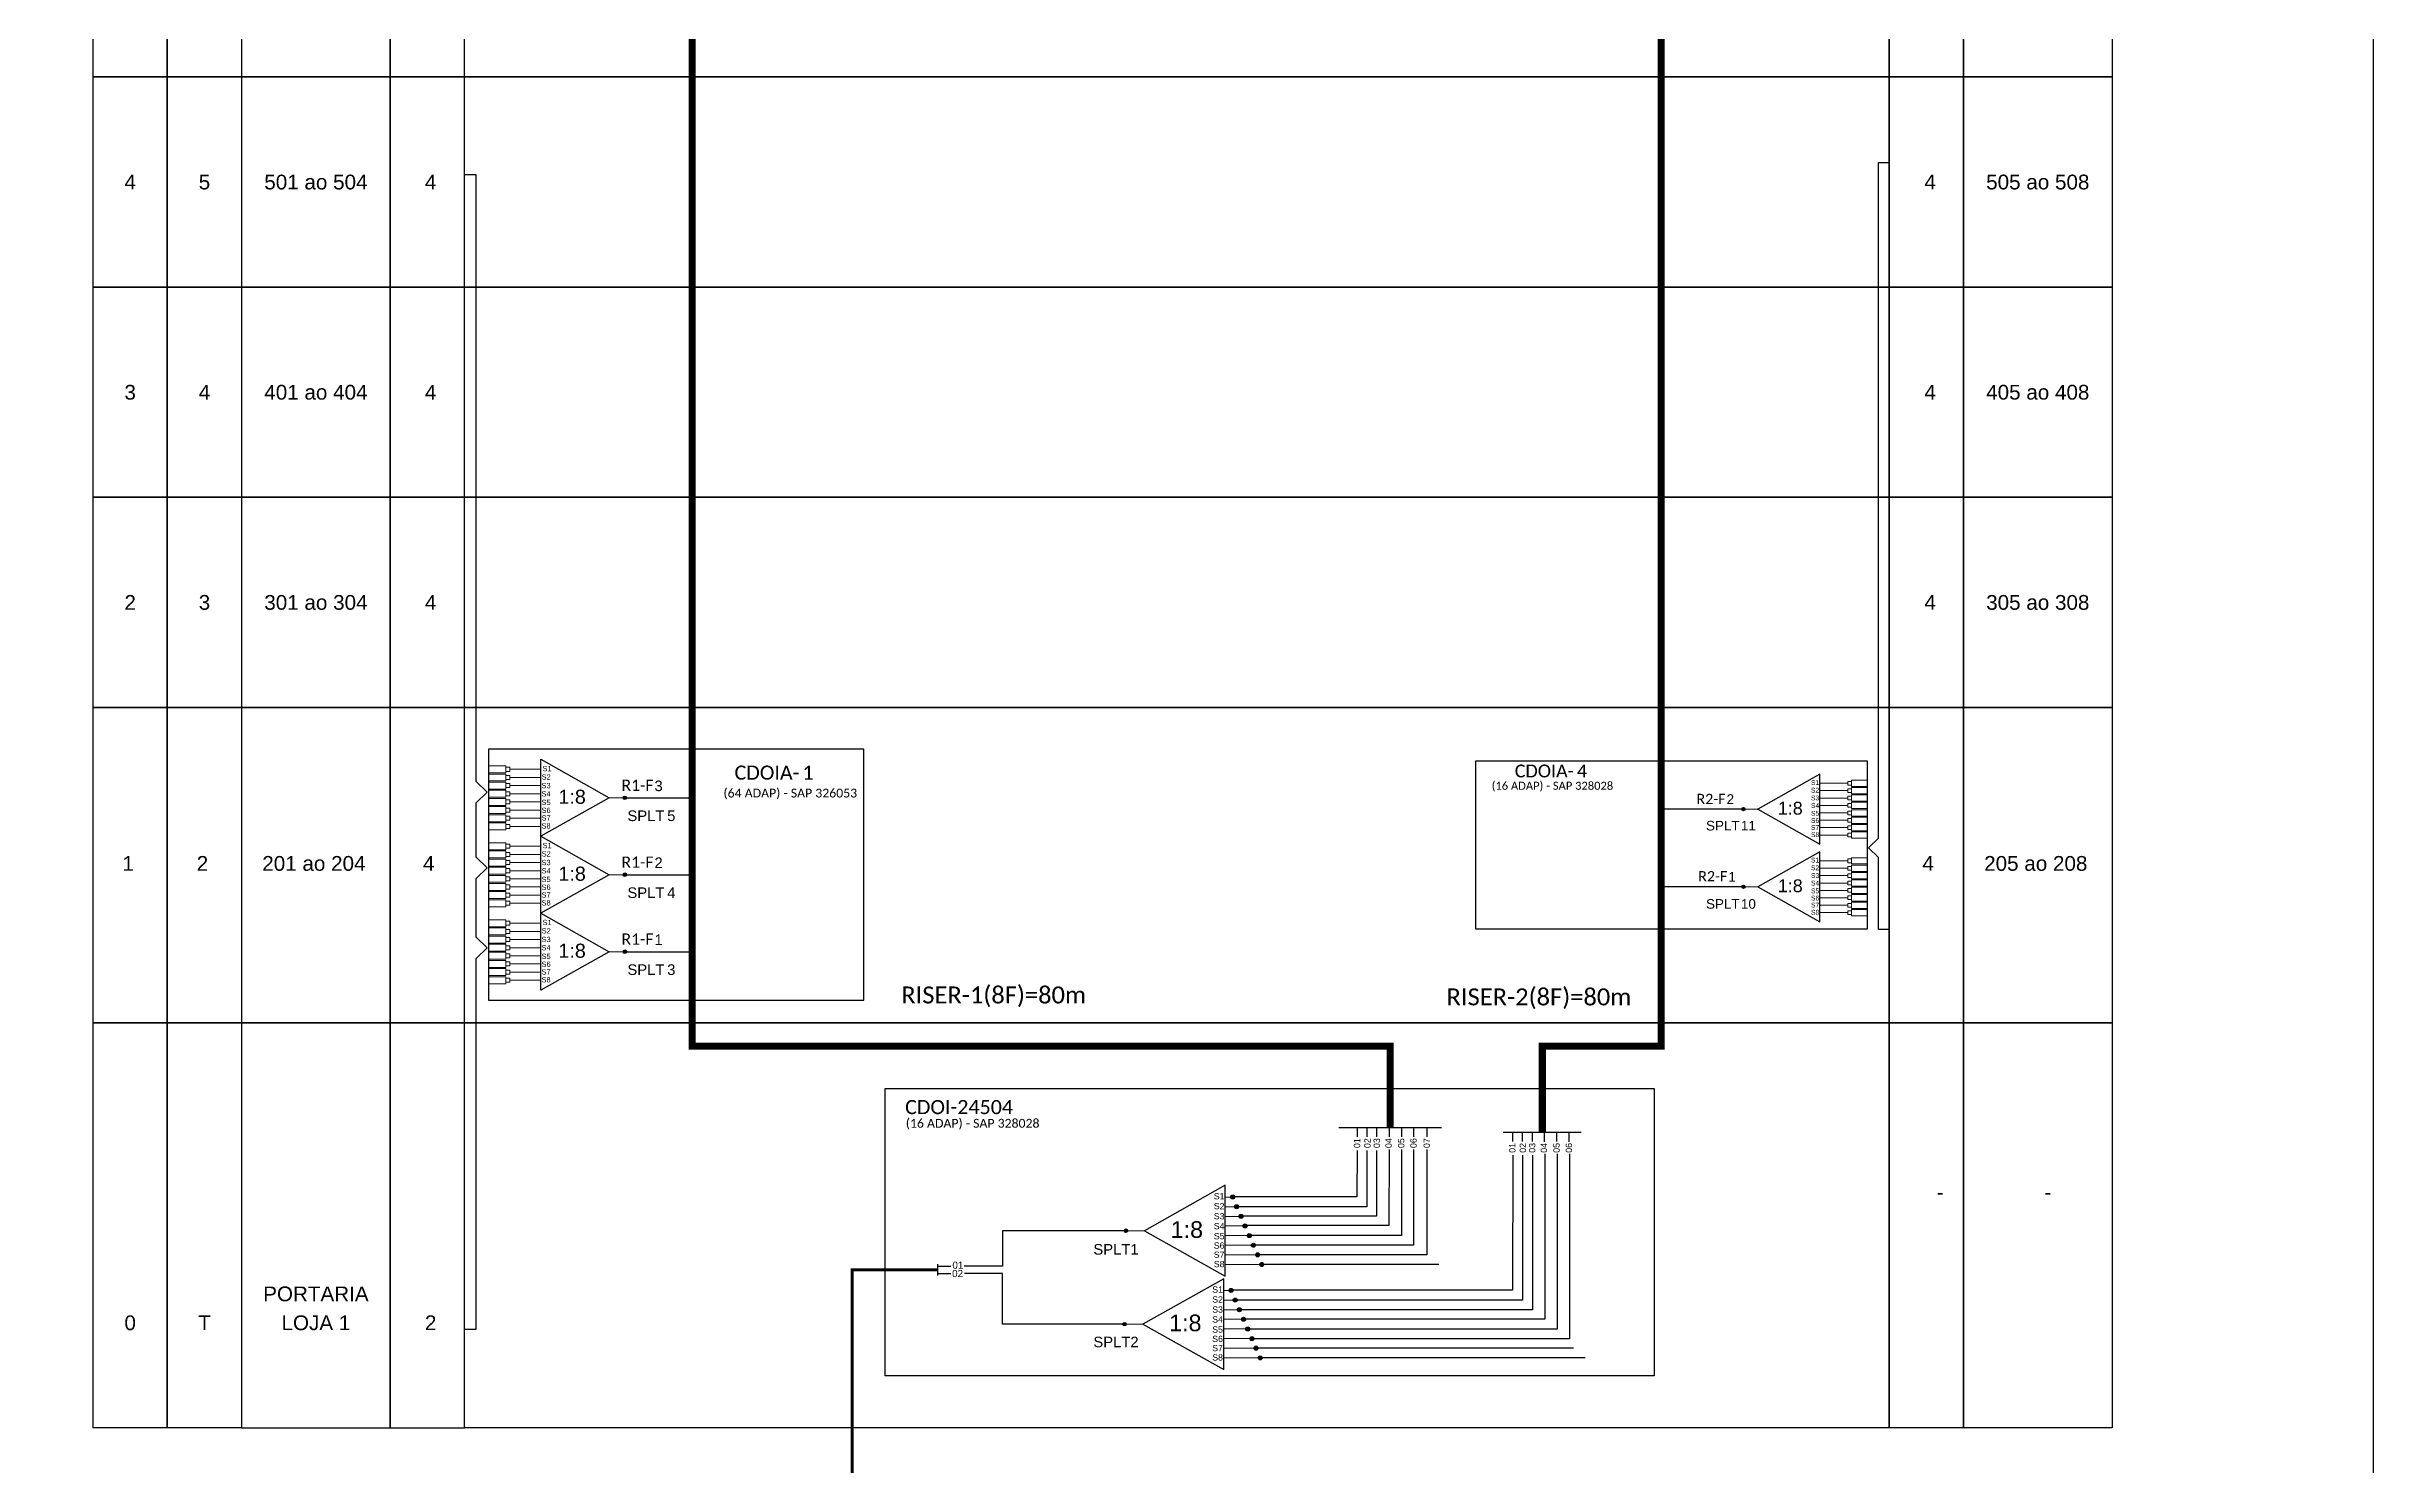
# Model space of a CAD drawing. Extents: x -89 to 749, y 705 to 1299.
# Drawn here: x 495.6 to 749.2, y 910 to 1064.7 of the extents above; entities that cross this region are included whole.
import ezdxf
from ezdxf.enums import TextEntityAlignment as Align

# ---------------------------------------------------------------- set-up
doc = ezdxf.new("R2010")
doc.units = 0
doc.styles.add('ARIAL', font='arial.ttf')
doc.styles.get("Standard").update_dxf_attribs({"font": 'arial.ttf'})
doc.styles.add('WMF-Calibri0', font='calibri.ttf')
doc.linetypes.add('RESERVA', pattern='A,0.5,-0.15,["RESERVA",Standard,S=0.18,R=0,X=0,Y=-0.1],-1.3', length=1.95)

# ---------------------------------------------------------------- blocks, each defined once
blk = doc.blocks.new('SPLT_1-8_DIV_DIR')
h = blk.add_hatch(color=3)
h.dxf.hatch_style = 1
edge = h.paths.add_edge_path()
edge.add_arc((12.77, 4.04), 0.242, 0, 360)
h = blk.add_hatch(color=3)
h.dxf.hatch_style = 1
edge = h.paths.add_edge_path()
edge.add_arc((13.27, 2.88), 0.242, 0, 360)
h = blk.add_hatch(color=3)
h.dxf.hatch_style = 1
edge = h.paths.add_edge_path()
edge.add_arc((13.77, 1.73), 0.242, 0, 360)
h = blk.add_hatch(color=3)
h.dxf.hatch_style = 1
edge = h.paths.add_edge_path()
edge.add_arc((14.27, 0.58), 0.242, 0, 360)
h = blk.add_hatch(color=3)
h.dxf.hatch_style = 1
edge = h.paths.add_edge_path()
edge.add_arc((14.77, -0.58), 0.242, 0, 360)
h = blk.add_hatch(color=3)
h.dxf.hatch_style = 1
edge = h.paths.add_edge_path()
edge.add_arc((15.27, -1.73), 0.242, 0, 360)
h = blk.add_hatch(color=3)
h.dxf.hatch_style = 1
edge = h.paths.add_edge_path()
edge.add_arc((15.77, -2.88), 0.242, 0, 360)
h = blk.add_hatch(color=3)
h.dxf.hatch_style = 1
edge = h.paths.add_edge_path()
edge.add_arc((16.27, -4.04), 0.242, 0, 360)
at = {"color": 1}
blk.add_lwpolyline([(11.89, 5.45), (2.22, 0), (11.89, -5.45), (11.89, 5.45)], dxfattribs=at)
at = {"color": 7, "lineweight": 0}
for points in [[(12.77, 4.04), (11.89, 4.04)], [(11.89, 2.88), (13.27, 2.88)], [(11.89, 1.73), (13.77, 1.73)], [(11.89, 0.58), (14.27, 0.58)], [(11.89, -0.58), (14.77, -0.58)], [(11.89, -1.73), (15.27, -1.73)], [(11.89, -2.88), (15.77, -2.88)], [(11.89, -4.04), (16.27, -4.04)]]:
    blk.add_lwpolyline(points, dxfattribs=at)
at = {"color": 1, "lineweight": 0}
blk.add_lwpolyline([(2.22, 0), (0, 0)], dxfattribs=at)
at = {"color": 3}
for centre in [(12.77, 4.04), (13.27, 2.88), (13.77, 1.73), (14.27, 0.58), (14.77, -0.58), (15.27, -1.73), (15.77, -2.88), (16.27, -4.04)]:
    blk.add_circle(centre, 0.242, dxfattribs=at)
at = {"color": 1, "style": 'ARIAL'}
for s, height, p in [('S1', 0.75, (10.52, 3.77)), ('S2', 0.75, (10.52, 2.58)), ('1:8', 2, (5.35, -0.85)), ('S3', 0.75, (10.52, 1.37)), ('S4', 0.75, (10.52, 0.19)), ('S5', 0.75, (10.52, -1.02)), ('S6', 0.75, (10.52, -2.14)), ('S7', 0.75, (10.52, -3.24)), ('S8', 0.75, (10.52, -4.36))]:
    blk.add_text(s, height=height, dxfattribs=at).set_placement(p)
blk = doc.blocks.new('SPLT_1-8_SC-APC')
at = {"color": 1}
blk.add_lwpolyline([(-7.37, -2.1), (-17.04, -7.55), (-7.37, -13), (-7.37, -2.1)], dxfattribs=at)
at = {"color": 3, "lineweight": 0}
for points in [[(-2.99, -3.51), (-7.37, -3.51)], [(-2.41, -3.02), (-2.41, -4)], [(-2.41, -3.02), (0, -3.02)], [(-7.37, -4.66), (-2.99, -4.66)], [(-7.37, -5.82), (-2.99, -5.82)], [(-7.37, -6.97), (-2.99, -6.97)], [(-2.41, -4), (0, -4)], [(-2.41, -4.17), (-2.41, -5.16)], [(-2.41, -4.17), (0, -4.17)], [(-2.41, -5.16), (0, -5.16)], [(-2.41, -5.32), (-2.41, -6.31)], [(-2.41, -5.32), (0, -5.32)], [(-2.41, -6.31), (0, -6.31)], [(-2.41, -6.48), (-2.41, -7.46)], [(-2.41, -6.48), (0, -6.48)], [(-7.37, -8.12), (-2.99, -8.12)], [(-7.37, -9.28), (-2.99, -9.28)], [(-7.37, -10.43), (-2.99, -10.43)], [(-2.41, -7.46), (0, -7.46)], [(-2.41, -7.63), (-2.41, -8.62)], [(-2.41, -7.63), (0, -7.63)], [(-2.41, -8.62), (0, -8.62)], [(-2.41, -8.78), (-2.41, -9.77)], [(-2.41, -8.78), (0, -8.78)], [(-2.41, -9.77), (0, -9.77)], [(-2.41, -9.94), (-2.41, -10.92)], [(-2.41, -9.94), (0, -9.94)], [(-7.37, -11.58), (-2.99, -11.58)], [(-2.41, -10.92), (0, -10.92)], [(-2.41, -11.09), (-2.41, -12.08)], [(-2.41, -11.09), (0, -11.09)], [(-2.41, -12.08), (0, -12.08)]]:
    blk.add_lwpolyline(points, dxfattribs=at)
for points in [[(-2.99, -3.22), (-2.41, -3.22), (-2.41, -3.8), (-2.99, -3.8)], [(-2.99, -4.38), (-2.41, -4.38), (-2.41, -4.95), (-2.99, -4.95)], [(-2.99, -5.53), (-2.41, -5.53), (-2.41, -6.1), (-2.99, -6.1)], [(-2.99, -6.68), (-2.41, -6.68), (-2.41, -7.26), (-2.99, -7.26)], [(-2.99, -7.84), (-2.41, -7.84), (-2.41, -8.41), (-2.99, -8.41)], [(-2.99, -8.99), (-2.41, -8.99), (-2.41, -9.56), (-2.99, -9.56)], [(-2.99, -10.14), (-2.41, -10.14), (-2.41, -10.72), (-2.99, -10.72)], [(-2.99, -11.3), (-2.41, -11.3), (-2.41, -11.87), (-2.99, -11.87)]]:
    blk.add_lwpolyline(points, close=True, dxfattribs=at)
at = {"color": 1, "lineweight": 0}
blk.add_lwpolyline([(-17.04, -7.55), (-19.26, -7.55)], dxfattribs=at)
at = {"color": 1, "style": 'ARIAL'}
for s, height, p in [('S1', 0.75, (-8.74, -3.78)), ('1:8', 2, (-13.91, -8.4)), ('S2', 0.75, (-8.74, -4.97)), ('S3', 0.75, (-8.74, -6.18)), ('S4', 0.75, (-8.74, -7.36)), ('S5', 0.75, (-8.74, -8.57)), ('S6', 0.75, (-8.74, -9.69)), ('S7', 0.75, (-8.74, -10.78)), ('S8', 0.75, (-8.74, -11.9))]:
    blk.add_text(s, height=height, dxfattribs=at).set_placement(p)

msp = doc.modelspace()

# ---------------------------------------------------------------- hatches: boundary and pattern name
h = msp.add_hatch(color=3)
h.dxf.hatch_style = 1
edge = h.paths.add_edge_path()
edge.add_arc((558.61, 982.77), 0.197, -180, 180, ccw=False)
h = msp.add_hatch(color=3)
h.dxf.hatch_style = 1
edge = h.paths.add_edge_path()
edge.add_arc((680.56, 981.54), 0.179, 0, 360)
h = msp.add_hatch(color=3)
h.dxf.hatch_style = 1
edge = h.paths.add_edge_path()
edge.add_arc((558.61, 974.38), 0.197, -180, 180, ccw=False)
h = msp.add_hatch(color=3)
h.dxf.hatch_style = 1
edge = h.paths.add_edge_path()
edge.add_arc((680.56, 973.07), 0.179, 0, 360)
h = msp.add_hatch(color=3)
h.dxf.hatch_style = 1
edge = h.paths.add_edge_path()
edge.add_arc((558.61, 965.99), 0.197, -180, 180, ccw=False)
h = msp.add_hatch(color=3)
h.dxf.hatch_style = 1
edge = h.paths.add_edge_path()
edge.add_arc((558.61, 965.99), 0.197, 0, 360)
h = msp.add_hatch(color=3)
h.dxf.hatch_style = 1
edge = h.paths.add_edge_path()
edge.add_arc((613.24, 935.56), 0.197, 0, 360)
h = msp.add_hatch(color=3)
h.dxf.hatch_style = 1
edge = h.paths.add_edge_path()
edge.add_arc((613.07, 925.38), 0.197, 0, 360)

# ---------------------------------------------------------------- linework, layer by layer
at = {"color": 3}
msp.add_line((592.69, 931.69), (594.13, 931.69), dxfattribs=at)
at = {"color": 2}
for p, q in [((599.78, 930.92), (595.62, 930.92)), ((599.78, 925.38), (599.78, 930.92)), ((613.07, 925.38), (599.78, 925.38))]:
    msp.add_line(p, q, dxfattribs=at)
msp.add_lwpolyline([(-89.32, 705.02), (749.25, 705.02), (749.25, 1299.02), (-89.32, 1299.02), (-89.32, 705.02)])
at = {"color": 5, "const_width": 0.77}
msp.add_lwpolyline([(642.04, 946.83), (642.04, 955.68), (565.94, 955.68), (565.94, 1190.94)], dxfattribs=at)
at = {"color": 6, "const_width": 0.77}
msp.add_lwpolyline([(658.63, 946.31), (658.63, 955.68), (671.58, 955.68), (671.58, 1190.68)], dxfattribs=at)
for points in [[(500.62, 1084.3), (508.72, 1084.3), (508.72, 1061.38), (500.62, 1061.38)], [(508.72, 1084.3), (516.82, 1084.3), (516.82, 1061.38), (508.72, 1061.38)], [(533.02, 1084.3), (516.82, 1084.3), (516.82, 1061.38), (533.02, 1061.38)], [(541.12, 1084.3), (533.02, 1084.3), (533.02, 1061.38), (541.12, 1061.38)], [(541.12, 1084.3), (696.45, 1084.3), (696.45, 1061.38), (541.12, 1061.38)], [(696.45, 1084.3), (704.55, 1084.3), (704.55, 1061.38), (696.45, 1061.38)], [(704.55, 1084.3), (720.75, 1084.3), (720.75, 1061.38), (704.55, 1061.38)], [(500.62, 1061.38), (508.72, 1061.38), (508.72, 1038.46), (500.62, 1038.46)], [(508.72, 1061.38), (516.82, 1061.38), (516.82, 1038.46), (508.72, 1038.46)], [(533.02, 1061.38), (516.82, 1061.38), (516.82, 1038.46), (533.02, 1038.46)], [(541.12, 1061.38), (533.02, 1061.38), (533.02, 1038.46), (541.12, 1038.46)], [(541.12, 1061.38), (696.45, 1061.38), (696.45, 1038.46), (541.12, 1038.46)], [(696.45, 1061.38), (704.55, 1061.38), (704.55, 1038.46), (696.45, 1038.46)], [(704.55, 1061.38), (720.75, 1061.38), (720.75, 1038.46), (704.55, 1038.46)], [(500.62, 1038.46), (508.72, 1038.46), (508.72, 1015.54), (500.62, 1015.54)], [(508.72, 1038.46), (516.82, 1038.46), (516.82, 1015.54), (508.72, 1015.54)], [(533.02, 1038.46), (516.82, 1038.46), (516.82, 1015.54), (533.02, 1015.54)], [(541.12, 1038.46), (533.02, 1038.46), (533.02, 1015.54), (541.12, 1015.54)], [(541.12, 1038.46), (696.45, 1038.46), (696.45, 1015.54), (541.12, 1015.54)], [(696.45, 1038.46), (704.55, 1038.46), (704.55, 1015.54), (696.45, 1015.54)], [(704.55, 1038.46), (720.75, 1038.46), (720.75, 1015.54), (704.55, 1015.54)], [(500.62, 1015.54), (508.72, 1015.54), (508.72, 992.62), (500.62, 992.62)], [(508.72, 1015.54), (516.82, 1015.54), (516.82, 992.62), (508.72, 992.62)], [(533.02, 1015.54), (516.82, 1015.54), (516.82, 992.62), (533.02, 992.62)], [(541.12, 1015.54), (533.02, 1015.54), (533.02, 992.62), (541.12, 992.62)], [(541.12, 1015.54), (696.45, 1015.54), (696.45, 992.62), (541.12, 992.62)], [(696.45, 1015.54), (704.55, 1015.54), (704.55, 992.62), (696.45, 992.62)], [(704.55, 1015.54), (720.75, 1015.54), (720.75, 992.62), (704.55, 992.62)], [(500.62, 992.62), (508.72, 992.62), (508.72, 958.24), (500.62, 958.24)], [(508.72, 992.62), (516.82, 992.62), (516.82, 958.24), (508.72, 958.24)], [(533.02, 992.62), (516.82, 992.62), (516.82, 958.24), (533.02, 958.24)], [(541.12, 992.62), (533.02, 992.62), (533.02, 958.24), (541.12, 958.24)], [(541.12, 992.62), (696.45, 992.62), (696.45, 958.24), (541.12, 958.24)], [(696.45, 992.62), (704.55, 992.62), (704.55, 958.24), (696.45, 958.24)], [(704.55, 992.62), (720.75, 992.62), (720.75, 958.24), (704.55, 958.24)], [(500.62, 958.24), (508.72, 958.24), (508.72, 914.07), (500.62, 914.07)], [(508.72, 958.24), (516.82, 958.24), (516.82, 914.07), (508.72, 914.07)], [(533.02, 958.24), (516.82, 958.24), (516.82, 914.07), (533.02, 914.07)], [(541.12, 958.24), (533.02, 958.24), (533.02, 914.07), (541.12, 914.07)], [(541.12, 958.24), (696.45, 958.24), (696.45, 914.07), (541.12, 914.07)], [(696.45, 958.24), (704.55, 958.24), (704.55, 914.07), (696.45, 914.07)], [(704.55, 958.24), (720.75, 958.24), (720.75, 914.07), (704.55, 914.07)]]:
    msp.add_lwpolyline(points, close=True)
at = {"color": 3}
for points in [[(542.39, 980.64), (542.39, 982.23), (543.6, 983.39), (542.39, 984.55), (542.39, 1050.72), (541.12, 1050.72)], [(696.45, 968.43), (695.29, 968.43), (695.29, 976.28), (694.19, 977.33), (695.29, 978.39), (695.29, 1052.05), (696.45, 1052.05)], [(542.39, 969.61), (542.39, 973.97), (543.6, 975.13), (542.39, 976.29), (542.39, 980.64), (542.39, 980.64)], [(541.12, 924.85), (542.39, 924.85), (542.39, 965.25), (543.6, 966.41), (542.39, 967.57), (542.39, 969.61)], [(613.24, 935.56), (599.78, 935.56), (599.78, 931.69), (595.61, 931.69)]]:
    msp.add_lwpolyline(points, dxfattribs=at)
at = {"color": 1}
for points in [[(584.66, 988.09), (543.75, 988.09), (543.75, 960.7), (584.66, 960.7)], [(651.37, 986.82), (694.04, 986.82), (694.04, 968.44), (651.37, 968.44)], [(586.99, 951.08), (670.83, 951.08), (670.83, 919.76), (586.99, 919.76)]]:
    msp.add_lwpolyline(points, close=True, dxfattribs=at)
for points in [[(549.45, 986.97), (556.9, 982.77), (549.45, 978.58), (549.45, 986.97)], [(694.04, 970.1), (694.04, 970.1), (694.04, 968.44), (651.37, 968.44), (651.37, 986.82), (656.85, 986.82)], [(549.45, 978.58), (556.9, 974.38), (549.45, 970.19), (549.45, 978.58)], [(549.45, 970.19), (556.9, 965.99), (549.45, 961.79), (549.45, 970.19)], [(592.69, 931.91), (592.69, 930.7)]]:
    msp.add_lwpolyline(points, dxfattribs=at)
at = {"color": 3, "lineweight": 0}
for points in [[(545.64, 986.26), (543.78, 986.26)], [(545.64, 985.5), (543.78, 985.5)], [(545.64, 985.37), (543.78, 985.37)], [(545.64, 984.61), (543.78, 984.61)], [(545.64, 984.48), (543.78, 984.48)], [(545.64, 986.26), (545.64, 985.5)], [(545.64, 985.37), (545.64, 984.61)], [(545.64, 984.48), (545.64, 983.72)], [(546.08, 985.88), (549.45, 985.88)], [(549.45, 984.99), (546.08, 984.99)], [(545.64, 983.72), (543.78, 983.72)], [(545.64, 983.59), (543.78, 983.59)], [(545.64, 982.84), (543.78, 982.84)], [(545.64, 982.71), (543.78, 982.71)], [(545.64, 981.95), (543.78, 981.95)], [(545.64, 981.82), (543.78, 981.82)], [(545.64, 983.59), (545.64, 982.84)], [(545.64, 982.71), (545.64, 981.95)], [(545.64, 981.82), (545.64, 981.06)], [(549.45, 984.1), (546.08, 984.1)], [(549.45, 983.22), (546.08, 983.22)], [(549.45, 982.33), (546.08, 982.33)], [(545.64, 981.06), (543.78, 981.06)], [(545.64, 980.93), (543.78, 980.93)], [(545.64, 980.17), (543.78, 980.17)], [(545.64, 980.04), (543.78, 980.04)], [(545.64, 979.28), (543.78, 979.28)], [(545.64, 980.93), (545.64, 980.17)], [(545.64, 980.04), (545.64, 979.28)], [(549.45, 981.44), (546.08, 981.44)], [(549.45, 980.55), (546.08, 980.55)], [(549.45, 979.66), (546.08, 979.66)], [(545.64, 977.87), (543.78, 977.87)], [(545.64, 977.11), (543.78, 977.11)], [(545.64, 976.98), (543.78, 976.98)], [(545.64, 977.87), (545.64, 977.11)], [(545.64, 976.98), (545.64, 976.22)], [(546.08, 977.49), (549.45, 977.49)], [(545.64, 976.22), (543.78, 976.22)], [(545.64, 976.09), (543.78, 976.09)], [(545.64, 975.33), (543.78, 975.33)], [(545.64, 975.2), (543.78, 975.2)], [(545.64, 974.44), (543.78, 974.44)], [(545.64, 974.32), (543.78, 974.32)], [(545.64, 976.09), (545.64, 975.33)], [(545.64, 975.2), (545.64, 974.44)], [(545.64, 974.32), (545.64, 973.56)], [(549.45, 976.6), (546.08, 976.6)], [(549.45, 975.71), (546.08, 975.71)], [(549.45, 974.82), (546.08, 974.82)], [(545.64, 973.56), (543.78, 973.56)], [(545.64, 973.43), (543.78, 973.43)], [(545.64, 972.67), (543.78, 972.67)], [(545.64, 972.54), (543.78, 972.54)], [(545.64, 971.78), (543.78, 971.78)], [(545.64, 971.65), (543.78, 971.65)], [(545.64, 973.43), (545.64, 972.67)], [(545.64, 972.54), (545.64, 971.78)], [(545.64, 971.65), (545.64, 970.89)], [(549.45, 973.94), (546.08, 973.94)], [(549.45, 973.05), (546.08, 973.05)], [(549.45, 972.16), (546.08, 972.16)], [(545.64, 970.89), (543.78, 970.89)], [(545.64, 969.48), (543.78, 969.48)], [(545.64, 969.48), (545.64, 968.72)], [(549.45, 971.27), (546.08, 971.27)], [(545.64, 968.72), (543.78, 968.72)], [(545.64, 968.59), (543.78, 968.59)], [(545.64, 967.83), (543.78, 967.83)], [(545.64, 967.7), (543.78, 967.7)], [(545.64, 966.94), (543.78, 966.94)], [(545.64, 966.81), (543.78, 966.81)], [(545.64, 968.59), (545.64, 967.83)], [(545.64, 967.7), (545.64, 966.94)], [(545.64, 966.81), (545.64, 966.05)], [(546.08, 969.1), (549.45, 969.1)], [(549.45, 968.21), (546.08, 968.21)], [(549.45, 967.32), (546.08, 967.32)], [(545.64, 966.05), (543.78, 966.05)], [(545.64, 965.93), (543.78, 965.93)], [(545.64, 965.17), (543.78, 965.17)], [(545.64, 965.04), (543.78, 965.04)], [(545.64, 964.28), (543.78, 964.28)], [(545.64, 964.15), (543.78, 964.15)], [(545.64, 965.93), (545.64, 965.17)], [(545.64, 965.04), (545.64, 964.28)], [(545.64, 964.15), (545.64, 963.39)], [(549.45, 966.43), (546.08, 966.43)], [(549.45, 965.55), (546.08, 965.55)], [(549.45, 964.66), (546.08, 964.66)], [(545.64, 963.39), (543.78, 963.39)], [(545.64, 963.26), (543.78, 963.26)], [(545.64, 962.5), (543.78, 962.5)], [(545.64, 963.26), (545.64, 962.5)], [(549.45, 963.77), (546.08, 963.77)], [(549.45, 962.88), (546.08, 962.88)]]:
    msp.add_lwpolyline(points, dxfattribs=at)
for points in [[(546.08, 986.1), (545.64, 986.1), (545.64, 985.66), (546.08, 985.66)], [(546.08, 985.21), (545.64, 985.21), (545.64, 984.77), (546.08, 984.77)], [(546.08, 984.32), (545.64, 984.32), (545.64, 983.88), (546.08, 983.88)], [(546.08, 983.44), (545.64, 983.44), (545.64, 982.99), (546.08, 982.99)], [(546.08, 982.55), (545.64, 982.55), (545.64, 982.11), (546.08, 982.11)], [(546.08, 981.66), (545.64, 981.66), (545.64, 981.22), (546.08, 981.22)], [(546.08, 980.77), (545.64, 980.77), (545.64, 980.33), (546.08, 980.33)], [(546.08, 979.88), (545.64, 979.88), (545.64, 979.44), (546.08, 979.44)], [(546.08, 977.71), (545.64, 977.71), (545.64, 977.27), (546.08, 977.27)], [(546.08, 976.82), (545.64, 976.82), (545.64, 976.38), (546.08, 976.38)], [(546.08, 975.93), (545.64, 975.93), (545.64, 975.49), (546.08, 975.49)], [(546.08, 975.05), (545.64, 975.05), (545.64, 974.6), (546.08, 974.6)], [(546.08, 974.16), (545.64, 974.16), (545.64, 973.72), (546.08, 973.72)], [(546.08, 973.27), (545.64, 973.27), (545.64, 972.83), (546.08, 972.83)], [(546.08, 972.38), (545.64, 972.38), (545.64, 971.94), (546.08, 971.94)], [(546.08, 971.49), (545.64, 971.49), (545.64, 971.05), (546.08, 971.05)], [(546.08, 969.32), (545.64, 969.32), (545.64, 968.88), (546.08, 968.88)], [(546.08, 968.43), (545.64, 968.43), (545.64, 967.99), (546.08, 967.99)], [(546.08, 967.54), (545.64, 967.54), (545.64, 967.1), (546.08, 967.1)], [(546.08, 966.65), (545.64, 966.65), (545.64, 966.21), (546.08, 966.21)], [(546.08, 965.77), (545.64, 965.77), (545.64, 965.33), (546.08, 965.33)], [(546.08, 964.88), (545.64, 964.88), (545.64, 964.44), (546.08, 964.44)], [(546.08, 963.99), (545.64, 963.99), (545.64, 963.55), (546.08, 963.55)], [(546.08, 963.1), (545.64, 963.1), (545.64, 962.66), (546.08, 962.66)]]:
    msp.add_lwpolyline(points, close=True, dxfattribs=at)
at = {"color": 1, "lineweight": 0}
for points in [[(556.9, 982.77), (558.61, 982.77)], [(556.9, 974.38), (558.61, 974.38)], [(556.9, 965.99), (558.61, 965.99)]]:
    msp.add_lwpolyline(points, dxfattribs=at)
at = {"color": 5}
for points in [[(558.61, 982.77), (565.94, 982.77)], [(558.61, 974.38), (565.94, 974.38)], [(558.61, 965.99), (565.94, 965.99)], [(636.43, 946.83), (647.65, 946.83)], [(638.43, 946.83), (638.43, 945.81)], [(639.5, 946.83), (639.5, 945.81)], [(640.57, 946.83), (640.57, 945.81)], [(641.92, 946.83), (641.92, 945.79)], [(643.26, 946.83), (643.26, 945.8)], [(644.6, 946.83), (644.6, 945.79)], [(646.05, 946.83), (646.05, 945.79)], [(638.43, 944.3), (638.41, 939.27), (625.08, 939.27)], [(639.5, 944.3), (639.5, 938.19), (625.54, 938.19)], [(640.57, 944.3), (640.57, 937.14), (625.99, 937.14)], [(641.92, 944.44), (641.91, 936.12), (626.45, 936.12)], [(643.26, 944.44), (643.26, 935.03), (626.9, 935.03)], [(644.6, 944.44), (644.6, 933.98), (627.36, 933.98)], [(646.05, 944.44), (646.05, 932.94), (627.81, 932.94)], [(624.65, 939.27), (624.64, 939.27)], [(624.47, 929.08), (624.47, 929.08)]]:
    msp.add_lwpolyline(points, dxfattribs=at)
at = {"color": 6}
for points in [[(680.56, 981.54), (671.58, 981.54)], [(680.56, 973.07), (671.58, 973.07)], [(654.38, 946.31), (662.88, 946.31)], [(655.37, 946.31), (655.37, 945.29)], [(656.44, 946.31), (656.44, 945.29)], [(657.51, 946.31), (657.51, 945.29)], [(658.85, 946.31), (658.85, 945.27)], [(660.19, 946.31), (660.19, 945.28)], [(661.53, 946.31), (661.53, 945.27)], [(655.41, 943.81), (655.39, 929.08), (624.9, 929.08)], [(656.48, 943.81), (656.48, 928), (625.36, 928)], [(657.55, 943.81), (657.55, 926.95), (625.82, 926.95)], [(658.89, 943.94), (658.89, 925.93), (626.27, 925.93)], [(660.24, 943.94), (660.24, 924.84), (626.73, 924.84)], [(661.58, 943.94), (661.58, 923.79), (627.18, 923.79)]]:
    msp.add_lwpolyline(points, dxfattribs=at)
at = {"color": 1, "const_width": 0.35}
msp.add_lwpolyline([(592.69, 931.3), (583.38, 931.3), (583.38, 902.24), (633.97, 902.24)], dxfattribs=at)
at = {"color": 252, "linetype": 'RESERVA', "ltscale": 5}
for points in [[(647.34, 931.88), (628.27, 931.88)], [(662.04, 922.75), (627.64, 922.75)], [(663.32, 921.7), (628.09, 921.7)]]:
    msp.add_lwpolyline(points, dxfattribs=at)
at = {"color": 2}
msp.add_lwpolyline([(592.69, 930.92), (594.13, 930.92)], dxfattribs=at)
at = {"color": 3}
for centre, radius in [((558.61, 982.77), 0.197), ((680.56, 981.54), 0.179), ((558.61, 974.38), 0.197), ((680.56, 973.07), 0.179), ((558.61, 965.99), 0.197), ((558.61, 965.99), 0.197), ((613.24, 935.56), 0.197), ((613.07, 925.38), 0.197)]:
    msp.add_circle(centre, radius, dxfattribs=at)
msp.add_point((682.11, 981.54))

# ---------------------------------------------------------------- block references
at = {"color": 3, "xscale": 0.7, "yscale": 0.7, "zscale": 0.7}
for p in [(694.04, 986.82), (694.04, 978.36)]:
    msp.add_blockref('SPLT_1-8_SC-APC', p, dxfattribs=at)
at = {"xscale": 0.9099999999999999, "yscale": 0.9099999999999999, "zscale": 0.9099999999999999}
for p in [(613.24, 935.56), (613.07, 925.38)]:
    msp.add_blockref('SPLT_1-8_DIV_DIR', p, dxfattribs=at)

# ---------------------------------------------------------------- texts
at = {"style": 'ARIAL'}
for s, height, p in [('4', 1.61, (504.67, 1049.92)), ('5', 1.61, (512.77, 1049.92)), ('501 ao 504', 1.61, (524.92, 1049.92)), ('4', 1.61, (537.43, 1049.92)), ('4', 1.61, (700.91, 1049.92)), ('505 ao 508', 1.61, (712.65, 1049.92)), ('3', 1.61, (504.67, 1027)), ('4', 1.61, (512.77, 1027)), ('401 ao 404', 1.61, (524.92, 1027)), ('4', 1.61, (537.43, 1027)), ('4', 1.61, (700.91, 1027)), ('405 ao 408', 1.61, (712.65, 1027)), ('2', 1.61, (504.67, 1004.08)), ('3', 1.61, (512.77, 1004.08)), ('301 ao 304', 1.61, (524.92, 1004.08)), ('4', 1.61, (537.43, 1004.08)), ('4', 1.61, (700.91, 1004.08)), ('305 ao 308', 1.61, (712.65, 1004.08)), ('1', 1.61, (504.45, 975.62)), ('2', 1.61, (512.55, 975.62)), ('201 ao 204', 1.61, (524.7, 975.62)), ('4', 1.61, (537.22, 975.62)), ('4', 1.61, (700.69, 975.62)), ('205 ao 208', 1.61, (712.43, 975.62)), ('-', 1.61, (702, 939.79)), ('-', 1.61, (713.74, 939.79)), ('02', 0.77, (594.88, 930.9)), ('01', 0.77, (594.91, 931.81)), ('PORTARIA', 1.61, (524.92, 928.68)), ('0', 1.61, (504.67, 925.53)), ('T', 1.61, (512.77, 925.53)), ('LOJA 1', 1.61, (524.92, 925.53)), ('2', 1.61, (537.43, 925.53))]:
    msp.add_text(s, height=height, dxfattribs=at).set_placement(p, align=Align.MIDDLE_CENTER)
at = {"color": 1}
for s, height, style, p in [('S2', 0.578, 'ARIAL', (549.53, 984.76)), ('S3', 0.578, 'ARIAL', (549.52, 983.82)), ('S1', 0.578, 'ARIAL', (549.63, 985.67)), ('CDOIA-', 1.54, 'WMF-Calibri0', (570.56, 984.75)), ('1', 1.54, 'WMF-Calibri0', (577.96, 984.75)), ('CDOIA-', 1.4, 'WMF-Calibri0', (655.63, 985)), ('4', 1.4, 'WMF-Calibri0', (662.41, 985)), ('S5', 0.578, 'ARIAL', (549.52, 981.99)), ('S4', 0.578, 'ARIAL', (549.52, 982.92)), ('1:8', 1.54, 'ARIAL', (551.36, 982.12)), ('S6', 0.578, 'ARIAL', (549.52, 981.12)), ('S7', 0.578, 'ARIAL', (549.52, 980.28)), ('S8', 0.578, 'ARIAL', (549.52, 979.42)), ('S2', 0.578, 'ARIAL', (549.53, 976.37)), ('S1', 0.578, 'ARIAL', (549.63, 977.28)), ('S3', 0.578, 'ARIAL', (549.52, 975.43)), ('S4', 0.578, 'ARIAL', (549.52, 974.53)), ('1:8', 1.54, 'ARIAL', (551.36, 973.73)), ('S5', 0.578, 'ARIAL', (549.52, 973.59)), ('S6', 0.578, 'ARIAL', (549.52, 972.73)), ('S7', 0.578, 'ARIAL', (549.52, 971.89)), ('S8', 0.578, 'ARIAL', (549.52, 971.03)), ('S1', 0.578, 'ARIAL', (549.63, 968.89)), ('S2', 0.578, 'ARIAL', (549.53, 967.98)), ('S3', 0.578, 'ARIAL', (549.52, 967.04)), ('S4', 0.578, 'ARIAL', (549.52, 966.14)), ('1:8', 1.54, 'ARIAL', (551.36, 965.33)), ('S5', 0.578, 'ARIAL', (549.52, 965.2)), ('S6', 0.578, 'ARIAL', (549.52, 964.34)), ('S7', 0.578, 'ARIAL', (549.52, 963.5)), ('S8', 0.578, 'ARIAL', (549.52, 962.64)), ('CDOI-24504', 1.54, 'WMF-Calibri0', (589.16, 948.28))]:
    msp.add_text(s, height=height, dxfattribs=dict(at, style=style)).set_placement(p)
at = {"color": 5, "style": 'WMF-Calibri0'}
for s, height, p in [('R1-F', 1.232, (558.24, 983.53)), ('R1-F', 1.232, (558.24, 975.14)), ('R1-F', 1.232, (558.24, 966.75)), ('RISER-1(8F)=80m', 1.852, (588.74, 960.35))]:
    msp.add_text(s, height=height, dxfattribs=at).set_placement(p)
at = {"color": 5, "style": 'ARIAL'}
for s, p in [('3', (562.28, 983.5)), ('2', (562.28, 975.11)), ('1', (562.28, 966.72))]:
    msp.add_text(s, height=1.16, dxfattribs=at).set_placement(p, align=Align.CENTER)
at = {"color": 1, "style": 'WMF-Calibri0'}
for s, height, p in [('(16 ADAP) - SAP 328028', 0.875, (659.73, 983.65)), ('(64 ADAP) - SAP 326053', 0.9625, (576.64, 982.81)), ('(16 ADAP) - SAP 328028', 0.9625, (596.52, 946.8))]:
    msp.add_text(s, height=height, dxfattribs=at).set_placement(p, align=Align.CENTER)
at = {"color": 6, "style": 'WMF-Calibri0'}
for s, height, p in [('R2-F', 1.12, (675.44, 982.09)), ('R2-F', 1.12, (675.63, 973.66)), ('RISER-2(8F)=80m', 1.852, (648.19, 960.14))]:
    msp.add_text(s, height=height, dxfattribs=at).set_placement(p)
at = {"color": 6, "style": 'ARIAL'}
for s, p in [('2', (679.13, 982.11)), ('1', (679.32, 973.64))]:
    msp.add_text(s, height=1.05, dxfattribs=at).set_placement(p, align=Align.CENTER)
at = {"color": 7, "style": 'ARIAL'}
for s, height, p in [('SPLT', 1.155, (560.9, 980.24)), ('5', 1.16, (563.67, 980.24)), ('SPLT', 1.05, (678.31, 979.21)), ('11', 1.05, (681.1, 979.21)), ('SPLT', 1.155, (560.9, 971.85)), ('4', 1.16, (563.67, 971.85)), ('SPLT', 1.05, (678.31, 970.68)), ('10', 1.05, (681.1, 970.68)), ('SPLT', 1.155, (560.9, 963.46)), ('3', 1.16, (563.67, 963.46))]:
    msp.add_text(s, height=height, dxfattribs=at).set_placement(p, align=Align.CENTER)
at = {"style": 'ARIAL'}
for s, p in [('01', (638.43, 945.12)), ('02', (639.56, 945.12)), ('03', (640.58, 945.12)), ('04', (641.87, 945.12)), ('05', (643.24, 945.12)), ('06', (644.58, 945.12)), ('07', (646.03, 945.12)), ('01', (655.36, 944.6)), ('02', (656.5, 944.6)), ('03', (657.52, 944.6)), ('04', (658.8, 944.6)), ('05', (660.17, 944.6)), ('06', (661.52, 944.6))]:
    msp.add_text(s, height=0.694, rotation=90, dxfattribs=at).set_placement(p, align=Align.MIDDLE_CENTER)
for s, p in [('SPLT1', (612.15, 932.96)), ('SPLT2', (612.15, 922.86))]:
    msp.add_text(s, height=1.155, dxfattribs=at).set_placement(p, align=Align.CENTER)

doc.saveas('drawing.dxf')
